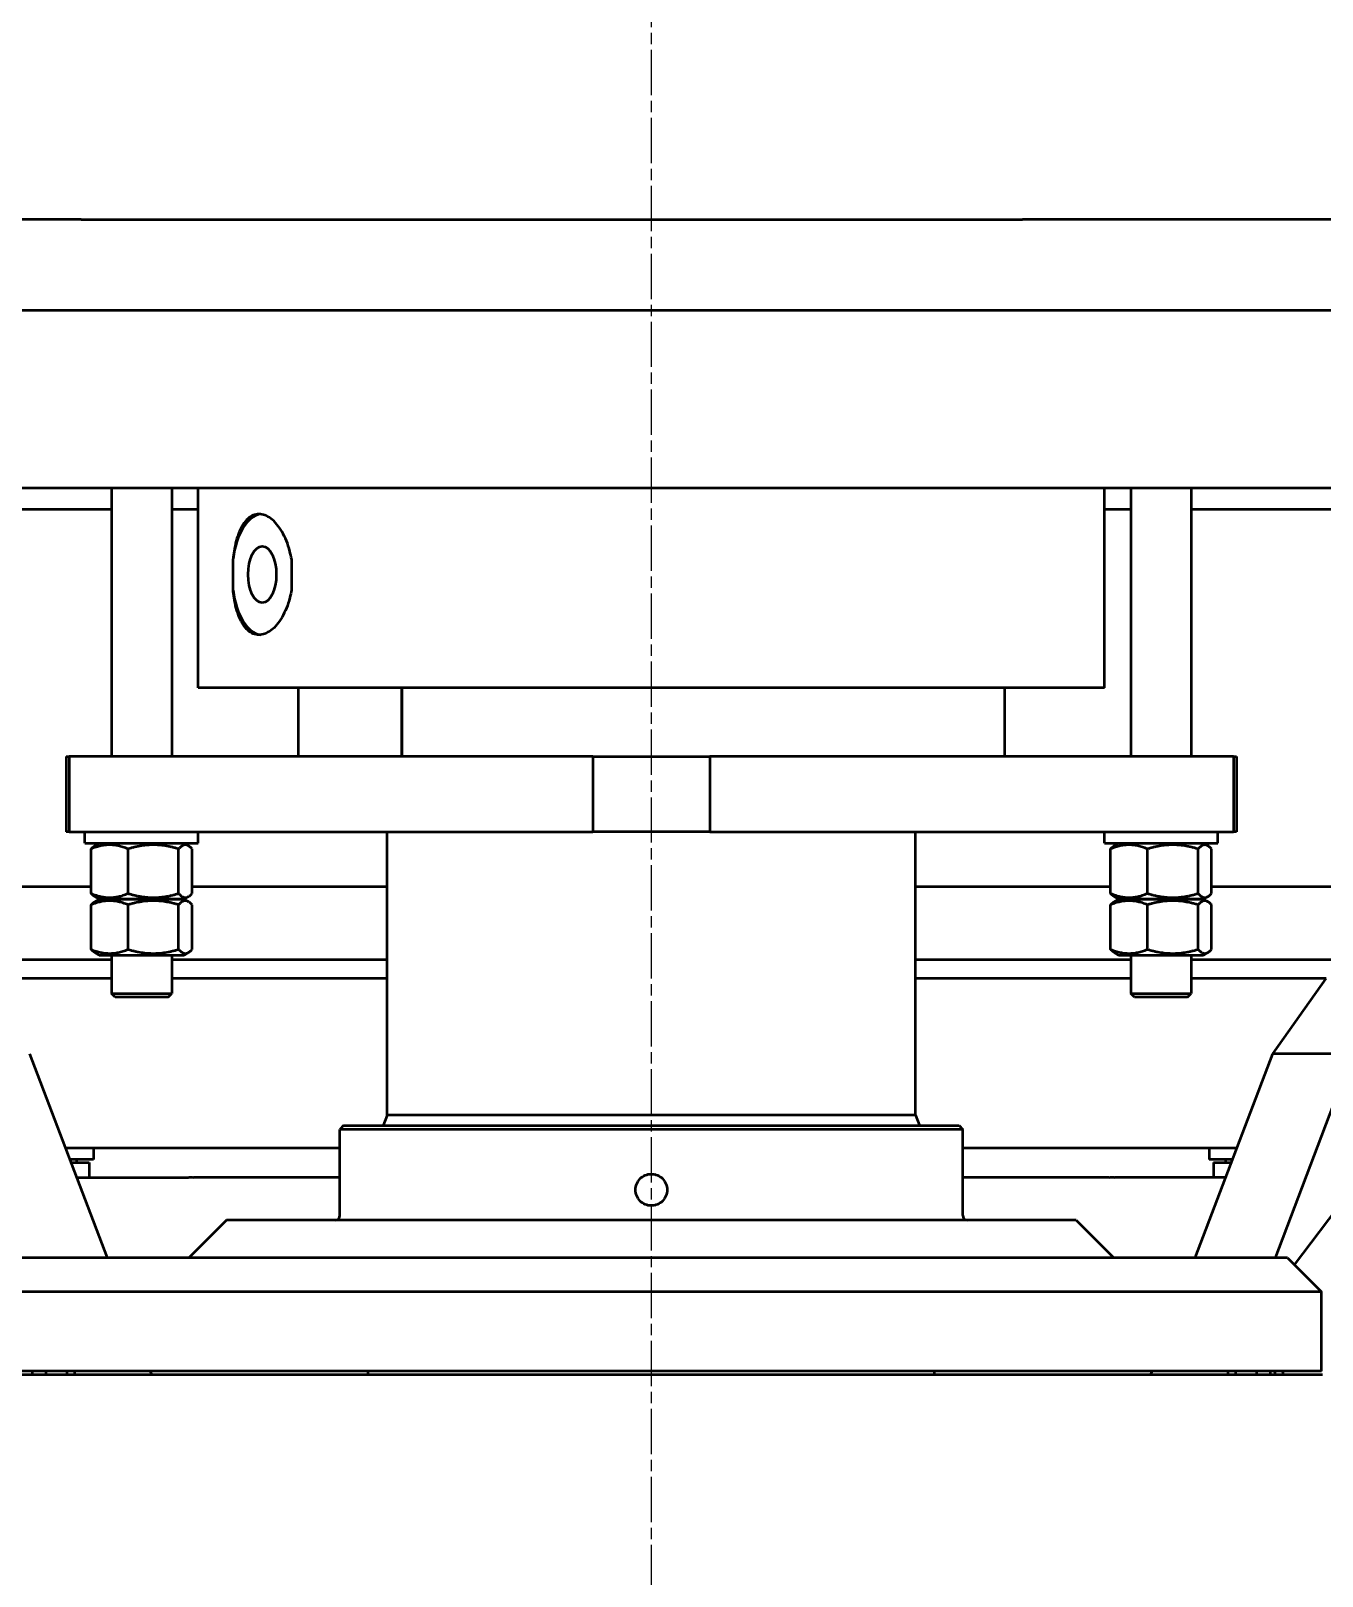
# Model space of a CAD drawing. Header units: millimetres. Extents: x 39335 to 110675, y -13954 to 36506.
# Drawn here: x 94857 to 95198.9, y 21779.6 to 22188.9 of the extents above; entities that cross this region are included whole.
import ezdxf

# ---------------------------------------------------------------- set-up
doc = ezdxf.new("R2010")
doc.units = ezdxf.units.MM
doc.linetypes.add('AM_ISO08W050', pattern=[18, 12, -1.5, 3, -1.5])
for name, color, linetype, lineweight in [('AM_0', 7, 'Continuous', 50), ('AM_7', 4, 'AM_ISO08W050', 25), ('AM_8', 1, 'Continuous', 25), ('RED', 1, 'Continuous', 9)]:
    doc.layers.add(name, color=color, linetype=linetype, lineweight=lineweight)

# ---------------------------------------------------------------- blocks, each defined once
blk = doc.blocks.new('rgqwefw')
at = {"layer": 'AM_8'}
h = blk.add_hatch(dxfattribs=at)
h.set_pattern_fill('ANSI31', color=256, scale=508, angle=105.00024553567, style=0)
h.set_pattern_definition([(150.00024553567, (3729991.665609546, -134858.1113318948), (-31.74976433404117, -54.99274920144335), [])])
edge = h.paths.add_edge_path()
edge.add_ellipse((3735361.850736931, -122154.5189089889), major_axis=(-9.131e-13, 8224.571428571413), ratio=0.0472972972972975, start_angle=88.80765246257474, end_angle=88.87740890408152)
edge.add_line((3734972.925399621, -121993.3859246148), (3734621.850774803, -121993.3859246148))
edge.add_ellipse((3735361.850736931, -121988.3803226284), major_axis=(1.737e-12, -15645.71428571418), ratio=0.04729729729729761, start_angle=269.98166910967416, end_angle=270.0183308903257, ccw=False)
edge.add_line((3734621.850774803, -121983.3747206419), (3734972.934966462, -121983.3747206419))
edge = h.paths.add_edge_path()
edge.add_ellipse((3735361.850736931, -122154.5189089889), major_axis=(-9.131e-13, 8224.571428571413), ratio=0.0472972972972975, start_angle=271.1225910959185, end_angle=271.1923475374252)
edge.add_line((3735750.766507399, -121983.3747206419), (3736101.850699058, -121983.3747206419))
edge.add_ellipse((3735361.850736931, -121988.3803226284), major_axis=(1.737e-12, -15645.71428571418), ratio=0.04729729729729761, start_angle=89.98166910967433, end_angle=90.01833089032579, ccw=False)
edge.add_line((3736101.850699058, -121993.3859246148), (3735750.77607424, -121993.3859246148))
h = blk.add_hatch(dxfattribs=at)
h.set_pattern_fill('ANSI31', color=256, scale=508, angle=90.00021045915001, style=0)
h.set_pattern_definition([(135.0002104591499, (3729991.665609546, -134858.1113318948), (-44.90111567342957, -44.90144553665614), [])])
h.paths.add_polyline_path([(3735018.350736931, -122028.3859183454), (3735018.350736931, -121993.3859183454), (3735006.850736931, -121993.3859183454), (3735006.850736931, -122028.3859183454), (3735010.850736931, -122028.3859183454)])
h.paths.add_polyline_path([(3735705.350736931, -121993.3859183454), (3735705.350736931, -122028.3859183454), (3735712.850736931, -122028.3859183454), (3735716.850736931, -122028.3859183454), (3735716.850736931, -121993.3859183454)])
edge = h.paths.add_edge_path()
edge.add_ellipse((3735676.850736931, -121990.8859183454), major_axis=(3.58e-14, -2.499999999999964), ratio=1, start_angle=269.9999999999976, end_angle=360)
edge.add_line((3735676.850736931, -121993.3859183454), (3735677.350736931, -121993.3859183454))
edge.add_line((3735677.350736931, -121993.3859183454), (3735683.350736931, -121993.3859183454))
edge.add_line((3735683.350736931, -121993.3859183454), (3735683.350736931, -122028.3859183454))
edge.add_line((3735683.350736931, -122028.3859183454), (3735675.850736931, -122028.3859183454))
edge.add_line((3735675.850736931, -122028.3859183454), (3735646.850736931, -122028.3859183454))
edge.add_line((3735646.850736931, -122028.3859183454), (3735646.850736931, -121983.3859183454))
edge.add_line((3735646.850736931, -121983.3859183454), (3735673.196036392, -121983.3859183454))
edge.add_line((3735673.196036392, -121983.3859183454), (3735674.350736931, -121985.3859183454))
edge.add_line((3735674.350736931, -121985.3859183454), (3735674.350736931, -121990.3859183454))
edge.add_line((3735674.350736931, -121990.3859183454), (3735674.350736931, -121990.8859183454))
edge = h.paths.add_edge_path()
edge.add_ellipse((3735046.850736931, -121990.8859183454), major_axis=(2.499999999999964, 1.424e-13), ratio=1, start_angle=269.9999999999959, end_angle=360)
edge.add_line((3735049.350736931, -121990.8859183454), (3735049.350736931, -121990.3859183454))
edge.add_line((3735049.350736931, -121990.3859183454), (3735049.350736931, -121985.3859183454))
edge.add_line((3735049.350736931, -121985.3859183454), (3735050.505437469, -121983.3859183454))
edge.add_line((3735050.505437469, -121983.3859183454), (3735076.850736931, -121983.3859183454))
edge.add_line((3735076.850736931, -121983.3859183454), (3735076.850736931, -122028.3859183454))
edge.add_line((3735076.850736931, -122028.3859183454), (3735047.850736931, -122028.3859183454))
edge.add_line((3735047.850736931, -122028.3859183454), (3735040.350736931, -122028.3859183454))
edge.add_line((3735040.350736931, -122028.3859183454), (3735040.350736931, -121993.3859183454))
edge.add_line((3735040.350736931, -121993.3859183454), (3735046.350736931, -121993.3859183454))
edge.add_line((3735046.350736931, -121993.3859183454), (3735046.850736931, -121993.3859183454))
at = {"layer": 'AM_0'}
for p, q in [((3735210.823639192, -121782.3859183454), (3735103.661602764, -121782.3859183454)), ((3735210.823639192, -121782.3859183454), (3735443.825170577, -121782.3859183454)), ((3735443.825170577, -121782.3859183454), (3735460.170564509, -121782.3859183454)), ((3735659.050068856, -121782.3859183454), (3735460.170574076, -121782.3859183454)), ((3735031.850736931, -121806.3859183454), (3735691.850736931, -121806.3859183454)), ((3735031.850736931, -121853.3859183454), (3735691.850736931, -121853.3859183454)), ((3735218.850736931, -121853.3859183454), (3735218.850736931, -121924.5859183454)), ((3735234.850736931, -121853.3859183454), (3735234.850736931, -121924.5859183454)), ((3735241.850736931, -121906.3859183454), (3735241.850736931, -121853.3859183454)), ((3735481.850736931, -121906.3859183454), (3735481.850736931, -121853.3859183454)), ((3735488.850736931, -121853.3859183454), (3735488.850736931, -121924.5859183454)), ((3735504.850736931, -121853.3859183454), (3735504.850736931, -121924.5859183454)), ((3735162.507591243, -121859.0427725949), (3735218.850736931, -121859.0427725949)), ((3735234.850736931, -121859.0427725949), (3735241.850736931, -121859.0427725949)), ((3735481.850736931, -121859.0427725949), (3735488.850736931, -121859.0427725949)), ((3735504.850736931, -121859.0427725949), (3735561.193882681, -121859.0427725949)), ((3735251.063901464, -121880.509023971), (3735251.063901464, -121872.2628127198)), ((3735266.523526297, -121872.2628127198), (3735266.523526297, -121880.509023971)), ((3735481.850736931, -121906.3859183454), (3735241.850736931, -121906.3859183454)), ((3735268.350736931, -121906.3859183454), (3735268.350736931, -121924.5859183454)), ((3735295.73625289, -121924.5859183454), (3735295.73625289, -121906.3859183454)), ((3735295.73625289, -121906.3859183454), (3735295.73625289, -121924.5859183454)), ((3735455.350736931, -121906.3859183454), (3735455.350736931, -121924.5859183454)), ((3735206.850736931, -121924.5859183454), (3735207.625738561, -121924.5859183454)), ((3735206.850736931, -121924.5859183454), (3735206.850736931, -121944.5859183454)), ((3735346.370107816, -121924.5859183454), (3735207.625738561, -121924.5859183454)), ((3735207.625738561, -121924.5859183454), (3735207.625738561, -121944.5859183454)), ((3735346.370107816, -121924.5859183454), (3735377.331366045, -121924.5859183454)), ((3735346.370107816, -121924.5859183454), (3735346.370107816, -121944.5859183454)), ((3735516.0757353, -121924.5859183454), (3735377.331366045, -121924.5859183454)), ((3735377.331366045, -121924.5859183454), (3735377.331366045, -121944.5859183454)), ((3735516.0757353, -121924.5859183454), (3735516.850736931, -121924.5859183454)), ((3735516.0757353, -121924.5859183454), (3735516.0757353, -121944.5859183454)), ((3735516.850736931, -121924.5859183454), (3735516.850736931, -121944.5859183454)), ((3735207.625738561, -121944.5859183454), (3735206.850736931, -121944.5859183454)), ((3735207.625738561, -121944.5859183454), (3735346.370107816, -121944.5859183454)), ((3735211.850736931, -121947.5859183454), (3735211.850736931, -121944.5859183454)), ((3735241.850736931, -121947.5859183454), (3735241.850736931, -121944.5859183454)), ((3735291.850736931, -122019.638440926), (3735291.850736931, -121944.5859183454)), ((3735377.331366045, -121944.5859183454), (3735346.370107816, -121944.5859183454)), ((3735377.331366045, -121944.5859183454), (3735516.0757353, -121944.5859183454)), ((3735431.850736931, -122019.638440926), (3735431.850736931, -121944.5859183454)), ((3735481.850736931, -121947.5859183454), (3735481.850736931, -121944.5859183454)), ((3735511.850736931, -121947.5859183454), (3735511.850736931, -121944.5859183454)), ((3735516.850736931, -121944.5859183454), (3735516.0757353, -121944.5859183454)), ((3735211.850736931, -121947.5859183454), (3735241.850736931, -121947.5859183454)), ((3735213.466476071, -121960.8811088738), (3735213.466476071, -121949.090727817)), ((3735215.600736931, -121947.5859183454), (3735214.427422766, -121948.2633315944)), ((3735223.264435042, -121960.8811088738), (3735223.264435042, -121949.090727817)), ((3735236.648695902, -121960.8811088738), (3735236.648695902, -121949.090727817)), ((3735238.100736931, -121947.5859183454), (3735239.274051095, -121948.2633315944)), ((3735240.23499779, -121960.8811088738), (3735240.23499779, -121949.090727817)), ((3735481.850736931, -121947.5859183454), (3735511.850736931, -121947.5859183454)), ((3735483.466476071, -121960.8811088738), (3735483.466476071, -121949.090727817)), ((3735485.600736931, -121947.5859183454), (3735484.427422766, -121948.2633315944)), ((3735493.264435042, -121960.8811088738), (3735493.264435042, -121949.090727817)), ((3735506.648695902, -121960.8811088738), (3735506.648695902, -121949.090727817)), ((3735508.100736931, -121947.5859183454), (3735509.274051095, -121948.2633315944)), ((3735510.23499779, -121960.8811088738), (3735510.23499779, -121949.090727817)), ((3735062.507591222, -121959.0427725949), (3735213.466476071, -121959.0427725949)), ((3735215.600736931, -121962.3859183454), (3735214.427422766, -121961.7085050965)), ((3735238.100736931, -121962.3859183454), (3735239.274051095, -121961.7085050965)), ((3735240.23499779, -121959.0427725949), (3735291.850736931, -121959.0427725949)), ((3735431.850736931, -121959.0427725949), (3735483.466476071, -121959.0427725949)), ((3735485.600736931, -121962.3859183454), (3735484.427422766, -121961.7085050965)), ((3735508.100736931, -121962.3859183454), (3735509.274051095, -121961.7085050965)), ((3735510.23499779, -121959.0427725949), (3735661.193882681, -121959.0427725949)), ((3735213.466476071, -121975.6811088738), (3735213.466476071, -121963.890727817)), ((3735215.600736931, -121962.3859183454), (3735214.427422766, -121963.0633315944)), ((3735215.600736931, -121962.3859183454), (3735238.100736931, -121962.3859183454)), ((3735238.100736931, -121962.3859183454), (3735215.600736931, -121962.3859183454)), ((3735223.264435042, -121975.6811088738), (3735223.264435042, -121963.890727817)), ((3735236.648695902, -121975.6811088738), (3735236.648695902, -121963.890727817)), ((3735238.100736931, -121962.3859183454), (3735239.274051095, -121963.0633315944)), ((3735240.23499779, -121975.6811088738), (3735240.23499779, -121963.890727817)), ((3735483.466476071, -121975.6811088738), (3735483.466476071, -121963.890727817)), ((3735485.600736931, -121962.3859183454), (3735484.427422766, -121963.0633315944)), ((3735485.600736931, -121962.3859183454), (3735508.100736931, -121962.3859183454)), ((3735508.100736931, -121962.3859183454), (3735485.600736931, -121962.3859183454)), ((3735493.264435042, -121975.6811088738), (3735493.264435042, -121963.890727817)), ((3735506.648695902, -121975.6811088738), (3735506.648695902, -121963.890727817)), ((3735508.100736931, -121962.3859183454), (3735509.274051095, -121963.0633315944)), ((3735510.23499779, -121975.6811088738), (3735510.23499779, -121963.890727817)), ((3735056.850736931, -121978.3859183454), (3735218.850736931, -121978.3859183454)), ((3735215.600736931, -121977.1859183454), (3735214.427422766, -121976.5085050965)), ((3735215.600736931, -121977.1859183454), (3735238.100736931, -121977.1859183454)), ((3735218.850736931, -121977.1859183454), (3735218.850736931, -121987.3859183454)), ((3735234.850736931, -121977.1859183454), (3735234.850736931, -121987.3859183454)), ((3735234.850736931, -121978.3859183454), (3735291.850736931, -121978.3859183454)), ((3735238.100736931, -121977.1859183454), (3735239.274051095, -121976.5085050965)), ((3735431.850736931, -121978.3859183454), (3735488.850736931, -121978.3859183454)), ((3735485.600736931, -121977.1859183454), (3735484.427422766, -121976.5085050965)), ((3735485.600736931, -121977.1859183454), (3735508.100736931, -121977.1859183454)), ((3735488.850736931, -121977.1859183454), (3735488.850736931, -121987.3859183454)), ((3735504.850736931, -121977.1859183454), (3735504.850736931, -121987.3859183454)), ((3735504.850736931, -121978.3859183454), (3735666.850736931, -121978.3859183454)), ((3735508.100736931, -121977.1859183454), (3735509.274051095, -121976.5085050965)), ((3735218.850736931, -121983.3859183454), (3735183.094142647, -121983.3859183454)), ((3735291.850736931, -121983.3859183454), (3735234.850736931, -121983.3859183454)), ((3735488.850736931, -121983.3859183454), (3735431.850736931, -121983.3859183454)), ((3735540.607331214, -121983.3859183454), (3735504.850736931, -121983.3859183454)), ((3735526.465195591, -122003.3859183454), (3735540.607331214, -121983.3859183454)), ((3735218.850736931, -121987.3859183454), (3735234.850736931, -121987.3859183454)), ((3735219.850736931, -121988.3859183454), (3735218.850736931, -121987.3859183454)), ((3735233.850736931, -121988.3859183454), (3735219.850736931, -121988.3859183454)), ((3735233.850736931, -121988.3859183454), (3735234.850736931, -121987.3859183454)), ((3735488.850736931, -121987.3859183454), (3735504.850736931, -121987.3859183454)), ((3735489.850736931, -121988.3859183454), (3735488.850736931, -121987.3859183454)), ((3735503.850736931, -121988.3859183454), (3735489.850736931, -121988.3859183454)), ((3735503.850736931, -121988.3859183454), (3735504.850736931, -121987.3859183454)), ((3735217.796767754, -122057.3859183454), (3735197.23627827, -122003.3859183454)), ((3735505.904706107, -122057.3859183454), (3735526.465195591, -122003.3859183454)), ((3735547.678399026, -122003.3859183454), (3735526.465195591, -122003.3859183454)), ((3735527.117909543, -122057.3859183454), (3735547.678399026, -122003.3859183454)), ((3735280.350736931, -122022.3859183454), (3735279.350736931, -122023.3859183454)), ((3735444.350736931, -122023.3859183454), (3735279.350736931, -122023.3859183454)), ((3735279.350736931, -122046.1859183454), (3735279.350736931, -122023.3859183454)), ((3735280.350736931, -122022.3859183454), (3735443.350736931, -122022.3859183454)), ((3735291.850736931, -122019.638440926), (3735290.850736931, -122022.3859183454)), ((3735431.850736931, -122019.638440926), (3735291.850736931, -122019.638440926)), ((3735431.850736931, -122019.638440926), (3735432.850736931, -122022.3859183454)), ((3735443.350736931, -122022.3859183454), (3735444.350736931, -122023.3859183454)), ((3735444.350736931, -122046.1859183454), (3735444.350736931, -122023.3859183454)), ((3735279.350736931, -122028.3859183454), (3735206.755023402, -122028.3859183454)), ((3735214.100736931, -122031.3859183454), (3735207.897272817, -122031.3859183454)), ((3735209.695736931, -122032.1860183454), (3735209.695736931, -122031.3859183454)), ((3735214.100736931, -122028.3859183454), (3735214.100736931, -122031.3859183454)), ((3735516.946450459, -122028.3859183454), (3735444.350736931, -122028.3859183454)), ((3735509.600736931, -122028.3859183454), (3735509.600736931, -122031.3859183454)), ((3735515.804201044, -122031.3859183454), (3735509.600736931, -122031.3859183454)), ((3735514.005736931, -122032.1860183454), (3735514.005736931, -122031.3859183454)), ((3735208.201910737, -122032.1860183454), (3735212.921245006, -122032.1860183454)), ((3735212.921245006, -122032.1860183454), (3735212.921245006, -122036.086164336)), ((3735510.780228855, -122032.1860183454), (3735515.499563124, -122032.1860183454)), ((3735510.780228855, -122032.1860183454), (3735510.780228855, -122036.086164336)), ((3735209.686890563, -122036.086164336), (3735239.181476492, -122036.086164336)), ((3735279.350736931, -122036.086164336), (3735240.628213487, -122036.086164336)), ((3735483.073260374, -122036.086164336), (3735444.350736931, -122036.086164336)), ((3735514.014583298, -122036.086164336), (3735484.519997369, -122036.086164336)), ((3735532.192021144, -122059.2272025586), (3735545.690691018, -122041.42548769)), ((3735249.350736931, -122047.3859183454), (3735239.350736931, -122057.3859183454)), ((3735474.350736931, -122047.3859183454), (3735249.350736931, -122047.3859183454)), ((3735474.350736931, -122047.3859183454), (3735484.350736931, -122057.3859183454)), ((3735530.350736931, -122057.3859183454), (3735193.350736931, -122057.3859183454)), ((3735530.350736931, -122057.3859183454), (3735539.350736931, -122066.3859183454)), ((3735539.350736931, -122066.3859183454), (3735184.350736931, -122066.3859183454)), ((3735539.350736931, -122087.3859183454), (3735539.350736931, -122066.3859183454)), ((3735539.65073693, -122088.3859183454), (3735184.050736931, -122088.3859183454)), ((3735539.350736931, -122087.3859183454), (3735184.350736931, -122087.3859183454)), ((3735207.042636548, -122087.3859183454), (3735207.067329261, -122088.3859183454)), ((3735209.188649605, -122088.3859183454), (3735209.163956892, -122087.3859183454)), ((3735229.600011717, -122088.3859183454), (3735229.219261912, -122087.3859183454)), ((3735286.850736931, -122088.3859183454), (3735286.850736931, -122087.3859183454)), ((3735436.850736931, -122088.3859183454), (3735436.850736931, -122087.3859183454)), ((3735494.101462144, -122088.3859183454), (3735494.482211949, -122087.3859183454)), ((3735514.537516969, -122087.3859183454), (3735514.512824256, -122088.3859183454)), ((3735516.6341446, -122088.3859183454), (3735516.658837313, -122087.3859183454))]:
    blk.add_line(p, q, dxfattribs=at)
for centre, start, end in [((3735278.15073693, -122046.1859183454), 270, 0), ((3735445.550736931, -122046.1859183454), 180, 270)]:
    blk.add_arc(centre, 1.199999999999999, start, end, dxfattribs=at)
for centre, major_axis, ratio, start_param, end_param in [((3735258.79371388, -121876.3859183454), (-2.97e-14, 15.99999999999997), 0.4999999999999993, 0.0539847068487088, 1.310161384809497), ((3735258.79371388, -121876.3859183454), (2.780000000000006e-14, -15.99999999999998), 0.4999999999999979, 4.973023922369891, 6.229200600330781), ((3735240.628213487, -122033.8921032312), (-2.479222857015756, -1.766790549018722), 0.5247231247559822, 0.6346817880315783, 0.8987288471767875), ((3735240.628213487, -122033.8921032312), (-3.13463480697472, -1.55e-14), 0.6999415370414477, 1.306749267650081, 1.570796326794893), ((3735483.073260374, -122033.8921032312), (3.13463480697472, -1.48e-14), 0.6999415370414477, 4.712388980384693, 4.976436039529504), ((3735483.073260374, -122033.8921032312), (2.479222857015758, -1.766790549018722), 0.5247231247559819, 5.384456460002798, 5.648503519148008), ((3735200.184573099, -122088.4429956145), (-3.278e-13, 3.323499999998398), 0.7071067811868862, 1.24711226281048, 1.553621638921797), ((3735198.063252755, -122088.4429956145), (8.049999999999999e-14, -4.999999999998856), 0.7071067811865561, 1.582212028546024, 1.783819248542833), ((3735525.638221106, -122088.4429956145), (3.898e-13, 5.000000000002827), 0.7071067811862011, 1.357773405046915, 1.559380625043253), ((3735523.516900762, -122088.4429956145), (-1.925e-13, -3.323499999999453), 0.7071067811866618, 1.587971014668388, 1.894480390779184), ((3735523.516900762, -122088.4429956145), (1.736e-13, 5.000000000000373), 0.7071067811865471, 4.723804682136134, 4.925411902132856), ((3735525.638221106, -122088.4429956145), (3.9e-13, -5.00000000000283), 0.7071067811862016, 1.582212028546255, 1.783819248542878)]:
    blk.add_ellipse(centre, major_axis=major_axis, ratio=ratio, start_param=start_param, end_param=end_param, dxfattribs=at)
blk.add_ellipse((3735258.79371388, -121876.3859183454), major_axis=(8.000000000000005e-16, -7.475000000000002), ratio=0.4999999999999992, dxfattribs=at)
for points, knots in [([(3735266.523526297, -121872.2628127198), (3735266.412323455, -121871.5835697141), (3735266.273708347, -121870.9122954364), (3735265.861282345, -121869.2743210501), (3735265.554261697, -121868.3298732087), (3735264.853810968, -121866.5836028946), (3735264.460458728, -121865.7818218184), (3735263.634453605, -121864.3626055643), (3735263.173375704, -121863.6964899431), (3735262.187395209, -121862.5220374054), (3735261.662626758, -121862.013624421), (3735260.590041431, -121861.1968207251), (3735260.041436652, -121860.8877801015), (3735258.961694967, -121860.4822834623), (3735258.430578254, -121860.3859183454), (3735257.424798699, -121860.3859183454), (3735256.916162336, -121860.4822834623), (3735255.928345696, -121860.8877801015), (3735255.449126525, -121861.1968207251), (3735254.551026415, -121862.013624421), (3735254.13134115, -121862.5220374054), (3735253.371049014, -121863.6964899431), (3735253.030349388, -121864.3626055643), (3735252.437138258, -121865.7818218184), (3735252.164374044, -121866.5836028946), (3735251.690375719, -121868.3298732087), (3735251.488987301, -121869.2743210501), (3735251.22251043, -121870.9122954364), (3735251.134211929, -121871.5835697141), (3735251.063901464, -121872.2628127198)], [-9.251917156745288, -9.251917156745288, -9.251917156745288, -9.251917156745288, -9.052061769026858, -9.052061769026858, -8.750324632815607, -8.750324632815607, -8.448587496604357, -8.448587496604357, -8.146853630225023, -8.146853630225023, -7.845119763845687, -7.845119763845687, -7.543385897466352, -7.543385897466352, -7.241652031087017, -7.241652031087017, -6.939918164707682, -6.939918164707682, -6.638184298328347, -6.638184298328347, -6.336450431949013, -6.336450431949013, -6.034716565569678, -6.034716565569678, -5.732979429358427, -5.732979429358427, -5.431242293147177, -5.431242293147177, -5.231386905428634, -5.231386905428634, -5.231386905428634, -5.231386905428634]), ([(3735266.523526297, -121880.509023971), (3735266.412323455, -121881.1882669767), (3735266.273708347, -121881.8595412544), (3735265.861282345, -121883.4975156407), (3735265.554261697, -121884.4419634822), (3735264.853810968, -121886.1882337962), (3735264.460458728, -121886.9900148724), (3735263.634453605, -121888.4092311265), (3735263.173375704, -121889.0753467477), (3735262.187395209, -121890.2497992854), (3735261.662626758, -121890.7582122699), (3735260.590041431, -121891.5750159657), (3735260.041436652, -121891.8840565894), (3735258.961694967, -121892.2895532285), (3735258.430578254, -121892.3859183454), (3735257.424798699, -121892.3859183454), (3735256.916162336, -121892.2895532285), (3735255.928345696, -121891.8840565894), (3735255.449126525, -121891.5750159657), (3735254.551026415, -121890.7582122699), (3735254.13134115, -121890.2497992854), (3735253.371049014, -121889.0753467477), (3735253.030349388, -121888.4092311265), (3735252.437138258, -121886.9900148724), (3735252.164374044, -121886.1882337962), (3735251.690375719, -121884.4419634822), (3735251.488987301, -121883.4975156407), (3735251.22251043, -121881.8595412544), (3735251.134211929, -121881.1882669767), (3735251.063901464, -121880.509023971)], [0.4036188847040694, 0.4036188847040694, 0.4036188847040694, 0.4036188847040694, 0.6034742724224998, 0.6034742724224998, 0.9052114086337496, 0.9052114086337496, 1.206948544844999, 1.206948544844999, 1.508682411224334, 1.508682411224334, 1.81041627760367, 1.81041627760367, 2.112150143983005, 2.112150143983005, 2.413884010362341, 2.413884010362341, 2.715617876741676, 2.715617876741676, 3.017351743121011, 3.017351743121011, 3.319085609500346, 3.319085609500346, 3.620819475879681, 3.620819475879681, 3.922556612090931, 3.922556612090931, 4.224293748302181, 4.224293748302181, 4.424149136020726, 4.424149136020726, 4.424149136020726, 4.424149136020726]), ([(3735361.850736931, -122043.5739183454), (3735361.324785404, -122043.5739183454), (3735360.763838279, -122043.4687883135), (3735359.732028253, -122043.0413594109), (3735359.261157728, -122042.7190655425), (3735358.51758965, -122041.975497464), (3735358.195295844, -122041.5046269777), (3735357.767866996, -122040.4728170716), (3735357.66273693, -122039.9118699902), (3735357.66273693, -122038.8599667006), (3735357.767866996, -122038.2990196192), (3735358.195295844, -122037.2672097131), (3735358.51758965, -122036.7963392268), (3735359.261157728, -122036.0527711483), (3735359.732028253, -122035.7304772799), (3735360.763838279, -122035.3030483774), (3735361.324785404, -122035.1979183454), (3735361.850736931, -122035.1979183454)], [0.631141902938452, 0.631141902938452, 0.631141902938452, 0.631141902938452, 0.7889273609644193, 0.7889273609644193, 0.9467128189903864, 0.9467128189903864, 1.104498312433645, 1.104498312433645, 1.262283805876903, 1.262283805876903, 1.420069299320162, 1.420069299320162, 1.57785479276342, 1.57785479276342, 1.735640250789388, 1.735640250789388, 1.893425708815356, 1.893425708815356, 1.893425708815356, 1.893425708815356]), ([(3735361.850736931, -122035.1979183454), (3735362.376688457, -122035.1979183454), (3735362.937635582, -122035.3030483774), (3735363.969445608, -122035.7304772799), (3735364.440316133, -122036.0527711483), (3735365.183884211, -122036.7963392268), (3735365.506178017, -122037.2672097131), (3735365.933606865, -122038.2990196192), (3735366.038736931, -122038.8599667006), (3735366.038736931, -122039.3859183454), (3735366.038736931, -122039.9118699902), (3735365.933606865, -122040.4728170716), (3735365.506178017, -122041.5046269777), (3735365.183884211, -122041.975497464), (3735364.440316133, -122042.7190655425), (3735363.969445608, -122043.0413594109), (3735362.937635582, -122043.4687883135), (3735362.376688457, -122043.5739183454), (3735361.850736931, -122043.5739183454)], [1.893425708815356, 1.893425708815356, 1.893425708815356, 1.893425708815356, 2.051211166841324, 2.051211166841324, 2.208996624867292, 2.208996624867292, 2.36678211831055, 2.36678211831055, 2.524567611753808, 2.524567611753808, 2.524567611753808, 2.682353105197067, 2.682353105197067, 2.840138598640326, 2.840138598640326, 2.997924056666293, 2.997924056666293, 3.15570951469226, 3.15570951469226, 3.15570951469226, 3.15570951469226])]:
    blk.add_open_spline(points, degree=3, knots=knots, dxfattribs=at)
for points, weights in [([(3735223.264435042, -121949.090727817), (3735218.365455556, -121947.090727817), (3735213.466476071, -121949.090727817)], [1, 1.154700538379249, 1]), ([(3735213.466476071, -121949.090727817), (3735213.973150711, -121948.5256056875), (3735214.427422766, -121948.2633315944)], [1, 1.03934546672884, 1.058677224800569]), ([(3735236.648695902, -121949.090727817), (3735229.956565471, -121947.090727817), (3735223.264435042, -121949.090727817)], [1, 1.154700538379249, 1]), ([(3735240.23499779, -121949.090727817), (3735238.441846846, -121947.090727817), (3735236.648695902, -121949.090727817)], [1, 1.154700538379249, 1]), ([(3735493.264435042, -121949.090727817), (3735488.365455556, -121947.090727817), (3735483.466476071, -121949.090727817)], [1, 1.154700538379249, 1]), ([(3735483.466476071, -121949.090727817), (3735483.973150711, -121948.5256056875), (3735484.427422766, -121948.2633315944)], [1, 1.03934546672884, 1.058677224800569]), ([(3735506.648695902, -121949.090727817), (3735499.956565472, -121947.090727817), (3735493.264435042, -121949.090727817)], [1, 1.154700538379249, 1]), ([(3735510.23499779, -121949.090727817), (3735508.441846846, -121947.090727817), (3735506.648695902, -121949.090727817)], [1, 1.154700538379249, 1]), ([(3735213.466476071, -121960.8811088738), (3735218.365455556, -121962.8811088738), (3735223.264435042, -121960.8811088738)], [1, 1.154700538379249, 1]), ([(3735214.427422766, -121961.7085050965), (3735213.973150711, -121961.4462310034), (3735213.466476071, -121960.8811088738)], [1.058677224800569, 1.039345466728839, 1]), ([(3735223.264435042, -121960.8811088738), (3735229.956565471, -121962.8811088738), (3735236.648695902, -121960.8811088738)], [1, 1.154700538379249, 1]), ([(3735236.648695902, -121960.8811088738), (3735238.441846846, -121962.8811088738), (3735240.23499779, -121960.8811088738)], [1, 1.154700538379249, 1]), ([(3735483.466476071, -121960.8811088738), (3735488.365455556, -121962.8811088738), (3735493.264435042, -121960.8811088738)], [1, 1.154700538379249, 1]), ([(3735484.427422766, -121961.7085050965), (3735483.973150711, -121961.4462310034), (3735483.466476071, -121960.8811088738)], [1.058677224800569, 1.039345466728839, 1]), ([(3735493.264435042, -121960.8811088738), (3735499.956565472, -121962.8811088738), (3735506.648695902, -121960.8811088738)], [1, 1.154700538379249, 1]), ([(3735506.648695902, -121960.8811088738), (3735508.441846846, -121962.8811088738), (3735510.23499779, -121960.8811088738)], [1, 1.154700538379249, 1]), ([(3735223.264435042, -121963.890727817), (3735218.365455556, -121961.890727817), (3735213.466476071, -121963.890727817)], [1, 1.154700538379249, 1]), ([(3735213.466476071, -121963.890727817), (3735213.973150711, -121963.3256056875), (3735214.427422766, -121963.0633315944)], [1, 1.03934546672884, 1.058677224800569]), ([(3735236.648695902, -121963.890727817), (3735229.956565471, -121961.890727817), (3735223.264435042, -121963.890727817)], [1, 1.154700538379249, 1]), ([(3735240.23499779, -121963.890727817), (3735238.441846846, -121961.890727817), (3735236.648695902, -121963.890727817)], [1, 1.154700538379249, 1]), ([(3735493.264435042, -121963.890727817), (3735488.365455556, -121961.890727817), (3735483.466476071, -121963.890727817)], [1, 1.154700538379249, 1]), ([(3735483.466476071, -121963.890727817), (3735483.973150711, -121963.3256056875), (3735484.427422766, -121963.0633315944)], [1, 1.03934546672884, 1.058677224800569]), ([(3735506.648695902, -121963.890727817), (3735499.956565472, -121961.890727817), (3735493.264435042, -121963.890727817)], [1, 1.154700538379249, 1]), ([(3735510.23499779, -121963.890727817), (3735508.441846846, -121961.890727817), (3735506.648695902, -121963.890727817)], [1, 1.154700538379249, 1]), ([(3735213.466476071, -121975.6811088738), (3735218.365455556, -121977.6811088738), (3735223.264435042, -121975.6811088738)], [1, 1.154700538379249, 1]), ([(3735214.427422766, -121976.5085050965), (3735213.973150711, -121976.2462310034), (3735213.466476071, -121975.6811088738)], [1.058677224800569, 1.039345466728839, 1]), ([(3735223.264435042, -121975.6811088738), (3735229.956565471, -121977.6811088738), (3735236.648695902, -121975.6811088738)], [1, 1.154700538379249, 1]), ([(3735236.648695902, -121975.6811088738), (3735238.441846846, -121977.6811088738), (3735240.23499779, -121975.6811088738)], [1, 1.154700538379249, 1]), ([(3735483.466476071, -121975.6811088738), (3735488.365455556, -121977.6811088738), (3735493.264435042, -121975.6811088738)], [1, 1.154700538379249, 1]), ([(3735484.427422766, -121976.5085050965), (3735483.973150711, -121976.2462310034), (3735483.466476071, -121975.6811088738)], [1.058677224800569, 1.039345466728839, 1]), ([(3735493.264435042, -121975.6811088738), (3735499.956565472, -121977.6811088738), (3735506.648695902, -121975.6811088738)], [1, 1.154700538379249, 1]), ([(3735506.648695902, -121975.6811088738), (3735508.441846846, -121977.6811088738), (3735510.23499779, -121975.6811088738)], [1, 1.154700538379249, 1])]:
    blk.add_rational_spline(points, weights, degree=2, dxfattribs=at)
at = {"layer": 'AM_7'}
blk.add_line((3735361.850736931, -119235.4179574111), (3735361.850736931, -123173.8355314007), dxfattribs=at)

msp = doc.modelspace()

# ---------------------------------------------------------------- block references
at = {"layer": 'RED'}
msp.add_blockref('rgqwefw', (-3640340.578263167, 143921.2935661025), dxfattribs=at)

doc.saveas('drawing.dxf')
